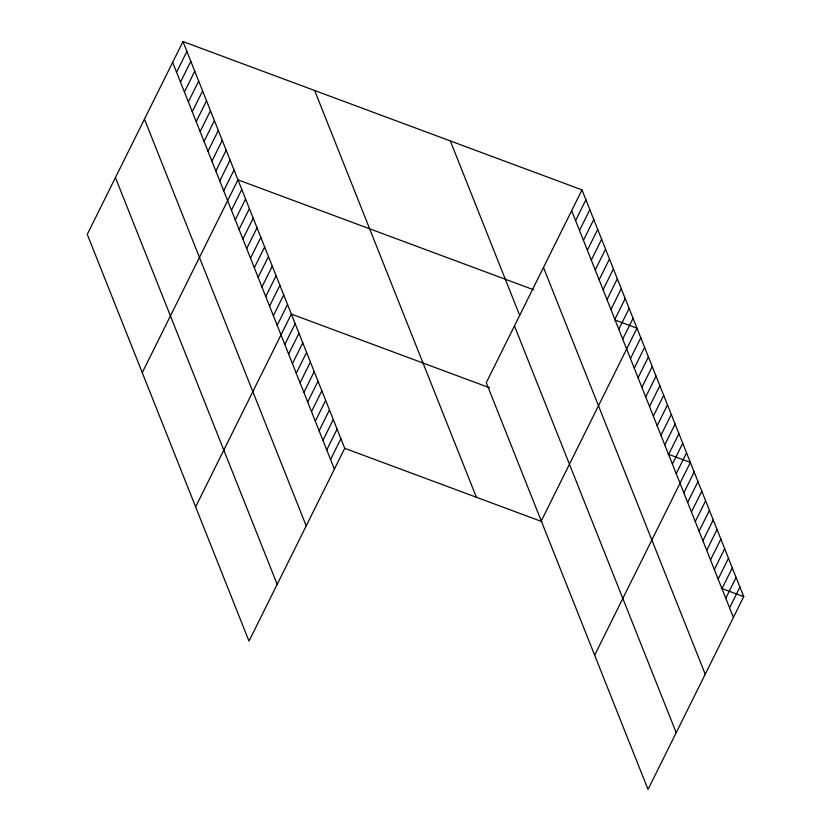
<?xml version="1.0" encoding="UTF-8"?>
<svg xmlns="http://www.w3.org/2000/svg" width="831" height="831" viewBox="0 0 831 831"><rect width="100%" height="100%" fill="white"/><g stroke="black" fill="none" stroke-linecap="round" stroke-linejoin="round"><path stroke-width="1.25" d="M182.965 41.55L87.265 234.352L249.009 641.117L344.72 448.314L182.965 41.55L581.991 189.884L743.735 596.648L648.035 789.45L486.28 382.686L581.991 189.884M176.567 72.245L186.902 51.429M180.493 82.124L190.829 61.307M184.42 92.002L194.755 71.186M188.346 101.881L198.682 81.064M192.273 111.759L202.608 90.943M196.199 121.638L206.535 100.821M200.136 131.516L210.472 110.7M204.062 141.395L214.398 120.578M207.989 151.273L218.324 130.457M211.915 161.152L222.251 140.335M215.842 171.03L226.177 150.214M219.768 180.909L230.104 160.092M223.705 190.787L234.041 169.971M142.257 372.652L237.967 179.849L533.523 289.728M231.444 210.253L241.779 189.437M235.256 219.841L245.592 199.025M239.068 229.429L249.404 208.612M242.881 239.016L253.216 218.2M246.693 248.604L257.028 227.787M250.505 258.192L260.841 237.375M254.317 267.779L264.653 246.963M258.129 277.367L268.465 256.55M261.942 286.955L272.277 266.138M265.754 296.542L276.089 275.726M269.566 306.13L279.902 285.313M273.378 315.718L283.714 294.901M277.19 325.305L287.526 304.489M195.628 506.879L291.338 314.076L489.636 387.797M284.815 344.491L295.15 323.664M288.627 354.079L298.963 333.252M292.439 363.666L302.775 342.839M296.252 373.254L306.587 352.427M300.074 382.842L310.399 362.015M303.886 392.429L314.211 371.602M307.699 402.017L318.034 381.19M311.511 411.605L321.846 390.778M315.323 421.192L325.659 400.365M319.135 430.78L329.471 409.953M322.947 440.368L333.283 419.551M326.76 449.955L337.095 429.139M330.572 459.543L340.907 438.726M575.582 220.589L585.917 199.762M579.508 230.467L589.844 209.641M583.445 240.346L593.77 219.519M587.372 250.224L597.707 229.398M591.298 260.103L601.634 239.276M595.225 269.982L605.56 249.155M599.151 279.86L609.487 259.033M603.077 289.739L613.413 268.912M607.014 299.617L617.34 278.79M610.941 309.496L621.276 288.669M614.867 319.374L625.203 298.547M618.794 329.253L629.129 308.426M622.72 339.131L633.056 318.304M541.272 520.985L636.982 328.183L614.649 319.883M630.459 358.597L640.794 337.77M634.271 368.185L644.607 347.358M638.083 377.773L648.419 356.946M641.896 387.36L652.231 366.533M645.718 396.948L656.043 376.121M649.53 406.536L659.856 385.709M653.343 416.123L663.678 395.296M657.155 425.711L667.49 404.884M660.967 435.299L671.303 414.472M664.779 444.886L675.115 424.07M668.591 454.474L678.927 433.657M672.404 464.062L682.739 443.245M676.216 473.649L686.551 452.833M594.653 655.223L690.364 462.42L668.02 454.11M683.84 492.825L694.176 472.008M687.653 502.412L697.988 481.596M691.465 512L701.8 491.183M695.277 521.588L705.612 500.771M699.089 531.175L709.425 510.359M702.901 540.763L713.237 519.946M706.714 550.351L717.049 529.534M710.526 559.938L720.861 539.122M714.338 569.526L724.674 548.709M718.15 579.114L728.486 558.297M721.962 588.701L732.298 567.885M725.775 598.289L736.11 577.472M729.587 607.877L739.922 587.06M344.72 448.314L541.802 521.577M721.401 588.348L743.735 596.648M571.655 210.71L733.399 617.464M543.484 267.457L705.228 674.221M450.319 140.938L519.604 315.188M514.451 325.939L676.205 732.693M314.648 90.506L476.392 497.26M172.64 62.367L334.384 469.131M144.459 119.124L306.213 525.888M115.436 177.595L277.18 584.359"/></g></svg>
